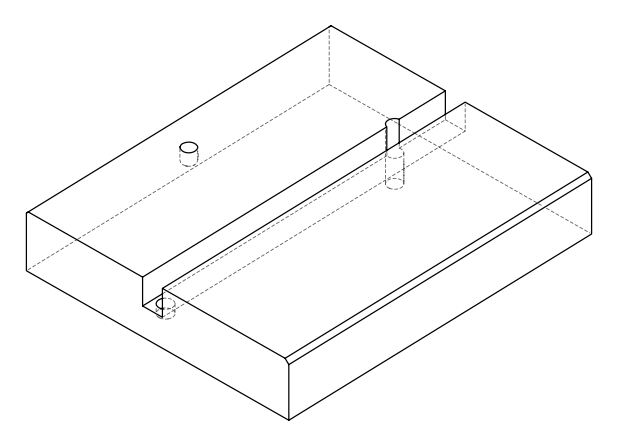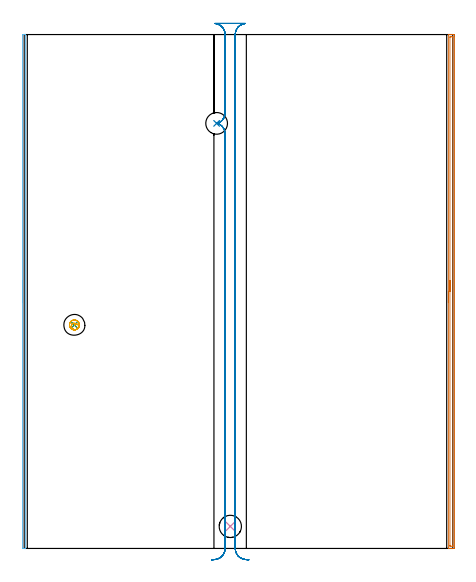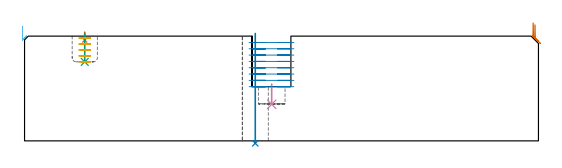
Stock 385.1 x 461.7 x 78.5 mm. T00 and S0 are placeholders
(PLAN: 8 operations, 6 tool changes, 29.5 min)
(1 SPOT_DRILL | STEP1POCKET | NXT0321_9005460120000 | 0.05 min | 181 mm3)
(2 INDEXABLE_INSERT_DRILL_THROUGH_HOLE_FROM_SOLID | STEP1HOLE | NXT0302_010 | 0.33 min | 23400 mm3)
(3 DRILL_BLIND_HOLE_INTO_CENTER | STEP1POCKET | NXT0301_128 | 0.09 min | 1872 mm3)
(4 INDEXABLE_INSERT_DRILL_BLIND_HOLE_FROM_SOLID | STEP1POCKET_1 | NXT0302_011 | 0.07 min | 15951 mm3)
(5 MILL_ROUGH_BLIND_HOLE_CONTOUR | STEP1POCKET | UGT0201_089 | Spiral | 1 min | 3219 mm3)
(6 AREA_MILL | FG_CHAMFER_SURFACE | UGT0205_001 | 3.85 min | 1814 mm3)
(7 AREA_MILL_1 | FG_CHAMFER_SURFACE_1 | UGT0205_001 | 7.58 min | 6980 mm3)
(8 MILL_RECTANGULAR_SLOT | SLOT_RECTANGULAR | UGT0201_094 | Follow Part, ap 5, ae 75% | 16.49 min | 489932 mm3)
(TOOL NXT0321_9005460120000 | NC Spot Drill, 142deg, 12mm, Carbide, Uncoated | D12 PA142 FL30 Z2)
(TOOL NXT0302_010 | Index. Insert Drill 19.5mm [880-D1950L25-05] | D19.5 PA176 FL98 Z2)
(TOOL NXT0301_128 | Carbide Drill 12mm [861.1-1200-036A1-GP GC34] | D12 PA150 FL37.4 Z2)
(TOOL NXT0302_011 | Index. Insert Drill 20mm [880-D2000L25-05] | D20 PA176 FL100 Z2)
(TOOL UGT0201_089 | End mill 10 mm | D10 R3 FL22 Z4)
(TOOL UGT0205_001 | Chamfer Mill 20 x 3 x 45 deg. | D20 FL50 Z2)
(TOOL UGT0201_094 | End mill 20 mm | D20 FL38 Z4)
(OP 1 SPOT_DRILL)
G17 G21 G94 G90
T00 M6
G54
G17 G0 G90 X45.1 Y200.8 S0 M3
G43 Z88.5 H0
G94 G81 G98 Z75.5 F250. R81.5
G80
M5
M2
(OP 2 INDEXABLE_INSERT_DRILL_THROUGH_HOLE_FROM_SOLID)
G17 G21 G94 G90
T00 M6
G54
G17 G0 G90 X172.9 Y381.9 S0 M3
G43 Z88.5 H1
G94 G81 G98 Z-1.84 F250. R80.5
G80
M5
M2
(OP 3 DRILL_BLIND_HOLE_INTO_CENTER)
G17 G21 G94 G90
T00 M6
G54
G17 G0 G90 X45.1 Y200.8 S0 M3
G43 Z88.5 H1
G94 G81 G98 Z59.2 F250. R80.5
G80
M5
M2
(OP 4 INDEXABLE_INSERT_DRILL_BLIND_HOLE_FROM_SOLID)
G17 G21 G94 G90
T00 M6
G54
G17 G0 G90 X185.2 Y19.8 S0 M3
G43 Z88.5 H1
G94 G81 G98 Z27.4 F250. R42.6
G80
M5
M2
(OP 5 MILL_ROUGH_BLIND_HOLE_CONTOUR)
G17 G21 G94 G90
T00 M6
G54
G17 G0 G90 X45.1 Y200.8 S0 M3
G43 Z88.5 H0
Z77.04
G94 G3 X45.344 Y202.196 R0.719 F250.
X43.007 Y201.554 R2.104
X43.673 Y197.222 R2.939
X48.529 Y197.963 R3.691
X47.937 Y204.229 R4.45
X48.529 Y197.963 R-4.45
X48.233 Y201.096 R2.225
X45.1 Y200.8 R2.225
G0 Z72.58
G3 X45.344 Y202.196 R0.719
X43.007 Y201.554 R2.104
X43.673 Y197.222 R2.939
X48.529 Y197.963 R3.691
X47.937 Y204.229 R4.45
X48.529 Y197.963 R-4.45
X48.233 Y201.096 R2.225
X45.1 Y200.8 R2.225
G0 Z68.12
G3 X45.344 Y202.196 R0.719
X43.007 Y201.554 R2.104
X43.673 Y197.222 R2.939
X48.529 Y197.963 R3.691
X47.937 Y204.229 R4.45
X48.529 Y197.963 R-4.45
X48.233 Y201.096 R2.225
X45.1 Y200.8 R2.225
G0 Z63.66
G3 X45.344 Y202.196 R0.719
X43.007 Y201.554 R2.104
X43.673 Y197.222 R2.939
X48.529 Y197.963 R3.691
X47.937 Y204.229 R4.45
X48.529 Y197.963 R-4.45
X48.233 Y201.096 R2.225
X45.1 Y200.8 R2.225
G0 Z59.2
G3 X45.344 Y202.196 R0.719
X43.007 Y201.554 R2.104
X43.673 Y197.222 R2.939
X48.529 Y197.963 R3.691
X47.937 Y204.229 R4.45
X48.529 Y197.963 R-4.45
X48.233 Y201.096 R2.225
X45.1 Y200.8 R2.225
G0 Z88.5
M5
M2
(OP 6 AREA_MILL)
G17 G21 G94 G90
T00 M6
G54
G17 G0 G90 X-1.5 Y220.85 S1061 M3
G43 Z88.5 H0
Z85.7
G94 G1 Y220.888 Z84.828 F250.
Y221.002 Z83.964
Y221.191 Z83.112
Y221.453 Z82.28
Y221.787 Z81.474
Y222.19 Z80.7
Y222.658 Z79.964
Y223.19 Z79.272
Y223.779 Z78.629
Y224.422 Z78.04
Y225.114 Z77.508
Y225.85 Z77.04
Y226.624 Z76.637
Y227.43 Z76.303
Y228.262 Z76.041
Y229.113 Z75.852
Y229.978 Z75.738
Y230.85 Z75.7
Y461.072
X-1.498 Y461.26 Z75.702
X-1.491 Y461.697 Z75.705
X-1.344 Y461.7 Z75.853
X-0.1 Z77.095
X0.618 Z77.817
X0.884 Z78.083
X1.272 Y461.693 Z78.463
X1.297 Y461.69 Z78.488
X1.3 Y461.519 Z78.5
Y0.181
X1.297 Y0.01 Z78.488
X1.272 Y0.007 Z78.463
X0.884 Y0. Z78.083
X0.617 Z77.817
X-0.1 Z77.095
X-1.344 Z75.853
X-1.491 Y0.002 Z75.705
X-1.5 Y0.44 Z75.7
Y230.85
Y231.722 Z75.738
Y232.586 Z75.852
Y233.438 Z76.041
Y234.27 Z76.303
Y235.076 Z76.637
Y235.85 Z77.04
Y236.586 Z77.508
Y237.278 Z78.04
Y237.921 Z78.629
Y238.51 Z79.272
Y239.041 Z79.964
Y239.51 Z80.7
Y239.913 Z81.474
Y240.247 Z82.28
Y240.509 Z83.112
Y240.698 Z83.964
Y240.812 Z84.828
Y240.85 Z85.7
G0 Z88.5
M5
M2
(OP 7 AREA_MILL_1)
G17 G21 G94 G90
T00 M6
G54
G17 G0 G90 X381.1 Y220.85 S1061 M3
G43 Z88.5 H0
G94 G1 Y220.888 Z87.628 F250.
Y221.002 Z86.764
Y221.191 Z85.912
Y221.453 Z85.08
Y221.787 Z84.274
Y222.19 Z83.5
Y222.658 Z82.764
Y223.19 Z82.072
Y223.779 Z81.429
Y224.422 Z80.84
Y225.114 Z80.308
Y225.85 Z79.84
Y226.624 Z79.437
Y227.43 Z79.103
Y228.262 Z78.841
Y229.113 Z78.652
Y229.978 Z78.538
Y230.85 Z78.5
Y461.519
X381.103 Y461.69 Z78.488
X381.134 Y461.693 Z78.457
X381.531 Y461.7 Z78.069
X381.801 Z77.799
X382.519 Z77.076
X383.766 Z75.831
X385.181 Z74.415
X385.804 Z73.792
X386.068 Y461.698 Z73.528
X386.591 Y461.692 Z73.005
X386.594 Y461.602 Z73.003
X386.599 Y461.072 Z73.001
X386.6 Y460.536 Z73.
Y0.986
X386.599 Y0.628 Z73.001
X386.594 Y0.098 Z73.003
X386.591 Y0.008 Z73.005
X386.068 Y0. Z73.528
X384.294 Z75.301
X382.878 Z76.718
X382.519 Z77.076
X381.801 Z77.799
X381.531 Z78.069
X381.134 Y0.007 Z78.457
X381.103 Y0.01 Z78.488
X381.1 Y0.181 Z78.5
Y230.85
X382.514 Z77.086
Y459.284
X382.519 Y459.69 Z77.081
X382.995 Y459.699 Z76.605
X384.294 Y459.7 Z75.306
X384.769 Y459.699 Z74.831
X385.181 Y459.69 Z74.419
X385.186 Y459.284 Z74.414
Y2.416
X385.181 Y2.01 Z74.419
X384.705 Y2.001 Z74.895
X383.406 Y2. Z76.194
X382.931 Y2.001 Z76.669
X382.519 Y2.01 Z77.081
X382.514 Y2.416 Z77.086
Y2.421
Y230.85
Y231.722 Z77.124
Y232.586 Z77.238
Y233.438 Z77.427
Y234.27 Z77.689
Y235.076 Z78.023
Y235.85 Z78.426
Y236.586 Z78.894
Y237.278 Z79.425
Y237.921 Z80.015
Y238.51 Z80.658
Y239.041 Z81.35
Y239.51 Z82.086
Y239.913 Z82.86
Y240.247 Z83.666
Y240.509 Z84.498
Y240.698 Z85.349
Y240.812 Z86.214
Y240.85 Z87.086
G0 Z88.5
M5
M2
(OP 8 MILL_RECTANGULAR_SLOT)
G17 G21 G94 G90
T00 M6
G54
G17 G0 G90 X201.817 Y-10.202 S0 M3
G43 Z88.5 H0
Z73.762
G94 G1 X198.826 Y-9.97 F250.
G2 X189.6 Y0. R10. F500.
G1 Y461.7
G2 X198.826 Y471.67 R10.
G1 Y471.7
X171.274
Y471.67
G2 X180.5 Y461.7 R10.
G1 Y391.35
G2 X173.771 Y381.9 R10.
X180.5 Y372.45 R10.
G1 Y0.
G2 X171.274 Y-9.97 R10.
G1 X168.283 Y-10.202 F250.
G0 X201.817 Z69.025
G1 X198.826 Y-9.97
G2 X189.6 Y0. R10. F500.
G1 Y461.7
G2 X198.826 Y471.67 R10.
G1 Y471.7
X171.274
Y471.67
G2 X180.5 Y461.7 R10.
G1 Y391.35
G2 X173.771 Y381.9 R10.
X180.5 Y372.45 R10.
G1 Y0.
G2 X171.274 Y-9.97 R10.
G1 X168.283 Y-10.202 F250.
G0 X201.817 Z64.287
G1 X198.826 Y-9.97
G2 X189.6 Y0. R10. F500.
G1 Y461.7
G2 X198.826 Y471.67 R10.
G1 Y471.7
X171.274
Y471.67
G2 X180.5 Y461.7 R10.
G1 Y391.35
G2 X173.771 Y381.9 R10.
X180.5 Y372.45 R10.
G1 Y0.
G2 X171.274 Y-9.97 R10.
G1 X168.283 Y-10.202 F250.
G0 X201.817 Z59.55
G1 X198.826 Y-9.97
G2 X189.6 Y0. R10. F500.
G1 Y461.7
G2 X198.826 Y471.67 R10.
G1 Y471.7
X171.274
Y471.67
G2 X180.5 Y461.7 R10.
G1 Y391.35
G2 X173.771 Y381.9 R10.
X180.5 Y372.45 R10.
G1 Y0.
G2 X171.274 Y-9.97 R10.
G1 X168.283 Y-10.202 F250.
G0 X201.817 Z54.812
G1 X198.826 Y-9.97
G2 X189.6 Y0. R10. F500.
G1 Y461.7
G2 X198.826 Y471.67 R10.
G1 Y471.7
X171.274
Y471.67
G2 X180.5 Y461.7 R10.
G1 Y391.35
G2 X173.771 Y381.9 R10.
X180.5 Y372.45 R10.
G1 Y0.
G2 X171.274 Y-9.97 R10.
G1 X168.283 Y-10.202 F250.
G0 X201.817 Z50.075
G1 X198.826 Y-9.97
G2 X189.6 Y0. R10. F500.
G1 Y461.7
G2 X198.826 Y471.67 R10.
G1 Y471.7
X171.274
Y471.67
G2 X180.5 Y461.7 R10.
G1 Y391.35
G2 X173.771 Y381.9 R10.
X180.5 Y372.45 R10.
G1 Y0.
G2 X171.274 Y-9.97 R10.
G1 X168.283 Y-10.202 F250.
G0 X201.817 Z45.337
G1 X198.826 Y-9.97
G2 X189.6 Y0. R10. F500.
G1 Y461.7
G2 X198.826 Y471.67 R10.
G1 Y471.7
X171.274
Y471.67
G2 X180.5 Y461.7 R10.
G1 Y391.35
G2 X173.771 Y381.9 R10.
X180.5 Y372.45 R10.
G1 Y0.
G2 X171.274 Y-9.97 R10.
G1 X168.283 Y-10.202 F250.
G0 X201.817 Z40.6
G1 X198.826 Y-9.97
G2 X189.6 Y0. R10. F500.
G1 Y461.7
G2 X198.826 Y471.67 R10.
G1 Y471.7
X171.274
Y471.67
G2 X180.5 Y461.7 R10.
G1 Y391.35
G2 X173.771 Y381.9 R10.
X180.5 Y372.45 R10.
G1 Y0.
G2 X171.274 Y-9.97 R10.
G1 X168.283 Y-10.202 F250.
G0 Z88.5
M5
M2
